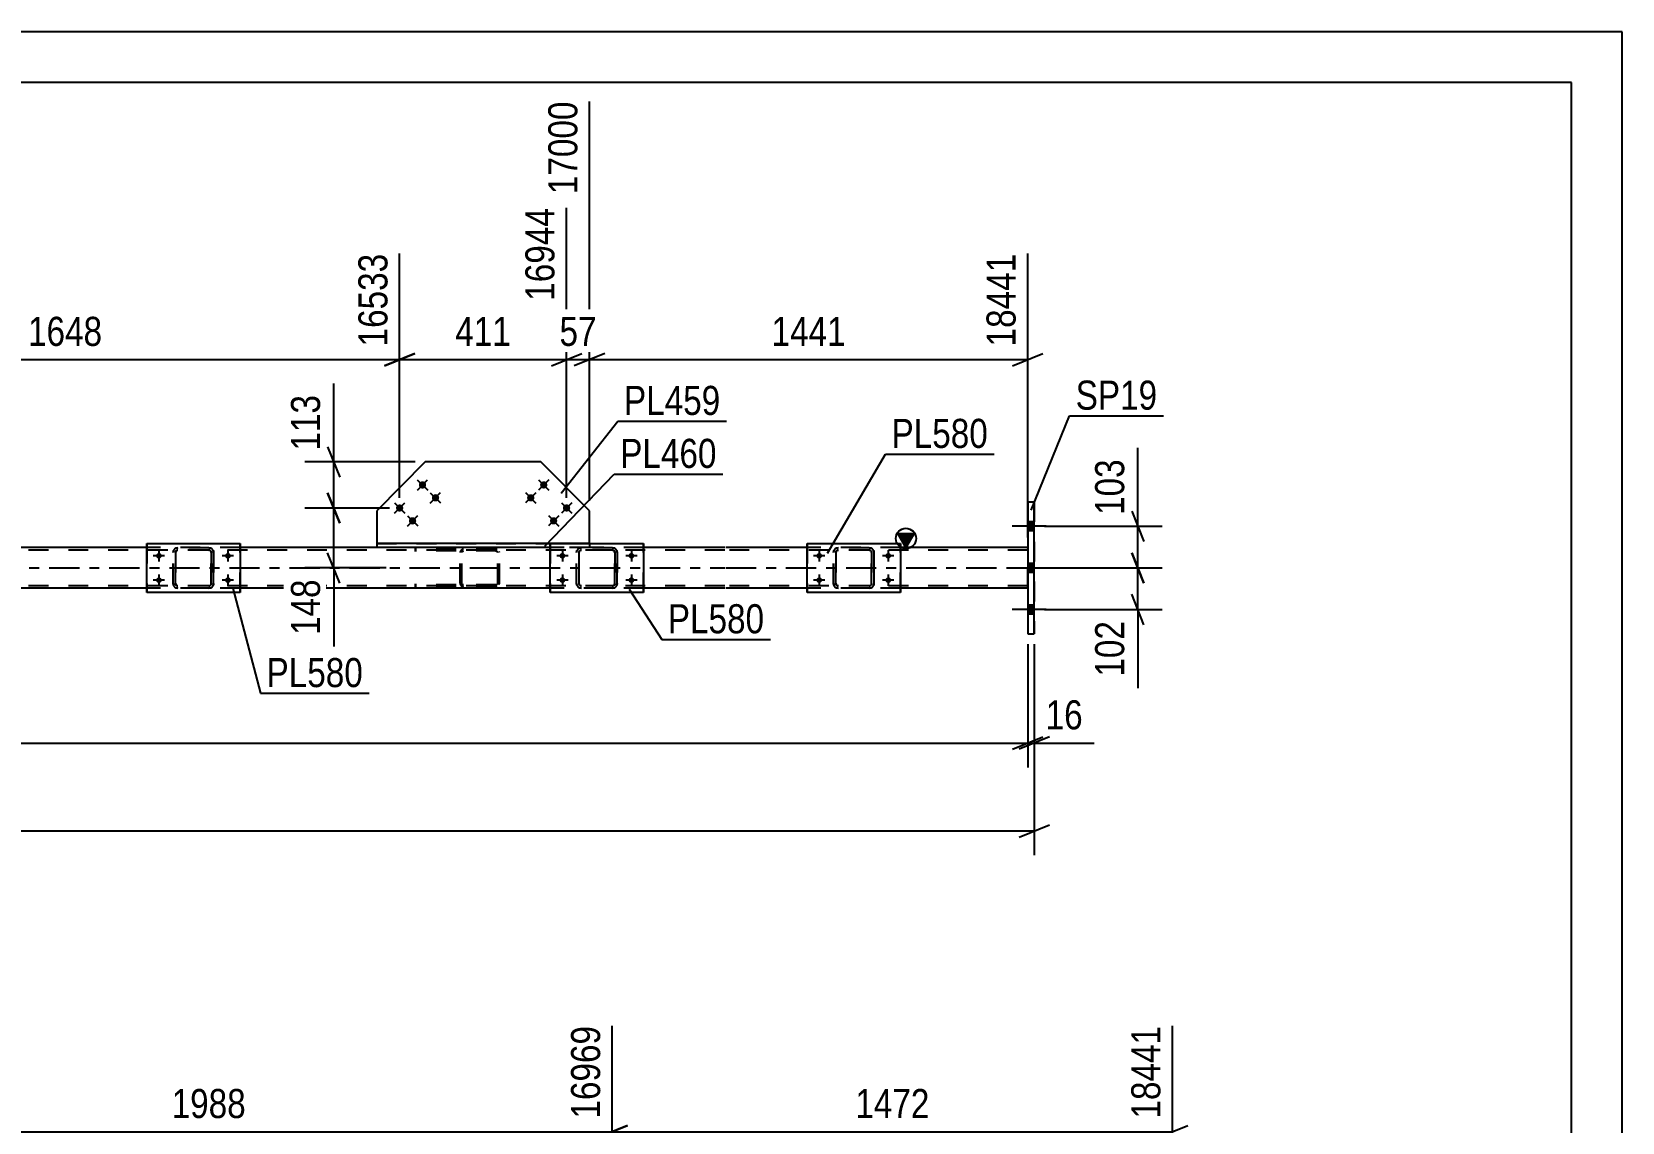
# Model space of a CAD drawing. Header units: millimetres. Extents: x 0 to 841, y 0 to 594.
# Drawn here: x 684.3 to 841, y 486.6 to 594 of the extents above; entities that cross this region are included whole.
import ezdxf

# ---------------------------------------------------------------- set-up
doc = ezdxf.new("R2010")
doc.units = ezdxf.units.MM
doc.linetypes.add('DXK_LINE_DOT2', pattern=[3.9198, 1.9599, -1.9599])
doc.linetypes.add('DXK_LINE_DOT3', pattern=[5.9187, 2.979, -0.9799, 0.9799, -0.9799])
doc.styles.add('Arial Narrow', font='ARIALN.TTF', dxfattribs={"height": 0.2})

# ---------------------------------------------------------------- blocks, each defined once
blk = doc.blocks.new('Unknown-570349097-1114 - 28277')
at = {"color": 5, "linetype": 'Continuous'}
for p, q in [((841, 594), (0, 594)), ((841, 0), (841, 594)), ((836, 589), (5, 589)), ((836, 5), (836, 589))]:
    blk.add_line(p, q, dxfattribs=at)
blk = doc.blocks.new('Part-570349097-2356 - 2282')
at = {"color": 2, "linetype": 'Continuous'}
for p, q in [((723.09, 551.63), (718.3, 546.8)), ((734.48, 551.63), (723.09, 551.63)), ((739.27, 546.8), (734.48, 551.63)), ((718.3, 546.8), (718.3, 543.59)), ((739.27, 543.59), (739.27, 546.8))]:
    blk.add_line(p, q, dxfattribs=at)
at = {"color": 7, "linetype": 'DXK_LINE_DOT2'}
blk.add_line((718.3, 543.59), (739.27, 543.59), dxfattribs=at)
blk = doc.blocks.new('Bolt-570349097-2296 - 2282')
at = {"linetype": 'Continuous'}
for points in [[(723.07, 549.62, -1), (722.56, 549.11, -1)], [(724.35, 548.35, -1), (723.84, 547.84, -1)], [(720.81, 547.35, -1), (720.31, 546.84, -1)], [(722.09, 546.08, -1), (721.58, 545.57, -1)]]:
    blk.add_hatch(color=1, dxfattribs=at).paths.add_polyline_path(points)
at = {"color": 1, "linetype": 'Continuous'}
for p, q in [((722.3, 549.87), (723.33, 548.86)), ((722.31, 548.85), (723.32, 549.87)), ((723.58, 547.58), (724.6, 548.61)), ((723.58, 548.6), (724.6, 547.59)), ((720.05, 547.6), (721.07, 546.59)), ((720.05, 546.58), (721.07, 547.6)), ((721.33, 545.31), (722.34, 546.34)), ((721.33, 546.33), (722.35, 545.32))]:
    blk.add_line(p, q, dxfattribs=at)
blk = doc.blocks.new('Bolt-570349097-2295 - 2282')
at = {"linetype": 'Continuous'}
for points in [[(696.56, 542.38), (696.57, 542.44), (696.59, 542.5), (696.62, 542.55), (696.66, 542.59), (696.7, 542.63), (696.76, 542.65), (696.82, 542.66), (696.87, 542.66), (696.93, 542.65), (696.98, 542.63), (697.03, 542.59), (697.07, 542.55), (697.1, 542.5), (697.12, 542.44), (697.12, 542.38), (697.12, 542.33), (697.1, 542.27), (697.07, 542.22), (697.03, 542.18), (696.98, 542.14), (696.93, 542.12), (696.87, 542.11), (696.82, 542.11), (696.76, 542.12), (696.7, 542.14), (696.66, 542.18), (696.62, 542.22), (696.59, 542.27), (696.57, 542.33)], [(703.36, 542.38), (703.37, 542.44), (703.39, 542.5), (703.42, 542.55), (703.46, 542.59), (703.5, 542.63), (703.56, 542.65), (703.62, 542.66), (703.67, 542.66), (703.73, 542.65), (703.78, 542.63), (703.83, 542.59), (703.87, 542.55), (703.9, 542.5), (703.92, 542.44), (703.92, 542.38), (703.92, 542.33), (703.9, 542.27), (703.87, 542.22), (703.83, 542.18), (703.78, 542.14), (703.73, 542.12), (703.67, 542.11), (703.62, 542.11), (703.56, 542.12), (703.5, 542.14), (703.46, 542.18), (703.42, 542.22), (703.39, 542.27), (703.37, 542.33)], [(696.56, 539.98), (696.57, 540.04), (696.59, 540.1), (696.62, 540.15), (696.66, 540.19), (696.7, 540.23), (696.76, 540.25), (696.82, 540.26), (696.87, 540.26), (696.93, 540.25), (696.98, 540.23), (697.03, 540.19), (697.07, 540.15), (697.1, 540.1), (697.12, 540.04), (697.12, 539.98), (697.12, 539.93), (697.1, 539.87), (697.07, 539.82), (697.03, 539.78), (696.98, 539.74), (696.93, 539.72), (696.87, 539.71), (696.82, 539.71), (696.76, 539.72), (696.7, 539.74), (696.66, 539.78), (696.62, 539.82), (696.59, 539.87), (696.57, 539.93)], [(703.36, 539.98), (703.37, 540.04), (703.39, 540.1), (703.42, 540.15), (703.46, 540.19), (703.5, 540.23), (703.56, 540.25), (703.62, 540.26), (703.67, 540.26), (703.73, 540.25), (703.78, 540.23), (703.83, 540.19), (703.87, 540.15), (703.9, 540.1), (703.92, 540.04), (703.92, 539.98), (703.92, 539.93), (703.9, 539.87), (703.87, 539.82), (703.83, 539.78), (703.78, 539.74), (703.73, 539.72), (703.67, 539.71), (703.62, 539.71), (703.56, 539.72), (703.5, 539.74), (703.46, 539.78), (703.42, 539.82), (703.39, 539.87), (703.37, 539.93)]]:
    blk.add_hatch(color=1, dxfattribs=at).paths.add_polyline_path(points)
at = {"color": 1, "linetype": 'Continuous'}
for p, q in [((697.4, 542.38), (696.28, 542.38)), ((696.84, 542.94), (696.84, 541.82)), ((704.2, 542.38), (703.08, 542.38)), ((703.64, 542.94), (703.64, 541.82)), ((696.84, 540.54), (696.84, 539.42)), ((703.64, 540.54), (703.64, 539.42)), ((697.4, 539.98), (696.28, 539.98)), ((704.2, 539.98), (703.08, 539.98))]:
    blk.add_line(p, q, dxfattribs=at)
blk = doc.blocks.new('Part-570349097-2422 - 2282')
at = {"color": 7, "linetype": 'DXK_LINE_DOT2'}
for p, q in [((737.99, 542.7), (738.03, 542.89)), ((737.99, 542.7), (738, 542.7)), ((737.99, 539.66), (737.99, 542.7)), ((738.03, 542.89), (738, 542.7)), ((738, 539.66), (738, 542.7)), ((738.25, 542.8), (738.23, 542.7)), ((738.24, 542.7), (738.23, 542.7)), ((738.23, 542.7), (738.23, 539.66)), ((738.24, 542.7), (738.25, 542.8)), ((738.24, 539.66), (738.24, 542.7)), ((738.25, 542.8), (738.31, 542.87)), ((738.3, 542.87), (738.25, 542.8)), ((738.29, 543.15), (738.47, 543.18)), ((738.48, 543.18), (738.29, 543.15)), ((738.38, 542.93), (738.3, 542.87)), ((738.31, 542.87), (738.38, 542.93)), ((738.38, 542.93), (738.48, 542.94)), ((738.47, 542.94), (738.38, 542.93)), ((741.52, 543.18), (738.47, 543.18)), ((741.52, 542.94), (738.47, 542.94)), ((741.51, 543.18), (741.7, 543.15)), ((741.61, 542.93), (741.51, 542.94)), ((741.7, 543.15), (741.52, 543.18)), ((741.52, 542.94), (741.61, 542.93)), ((741.61, 542.93), (741.69, 542.87)), ((741.68, 542.87), (741.61, 542.93)), ((741.74, 542.8), (741.68, 542.87)), ((741.69, 542.87), (741.74, 542.8)), ((741.74, 542.8), (741.76, 542.7)), ((741.75, 542.7), (741.74, 542.8)), ((741.76, 542.7), (741.75, 542.7)), ((741.75, 542.7), (741.75, 539.66)), ((741.76, 539.66), (741.76, 542.7)), ((741.96, 542.89), (741.99, 542.7)), ((742, 542.7), (741.96, 542.89)), ((742, 542.7), (741.99, 542.7)), ((741.99, 542.7), (741.99, 539.66)), ((742, 539.66), (742, 542.7)), ((738, 539.66), (737.99, 539.66)), ((738.03, 539.48), (737.99, 539.66)), ((738, 539.66), (738.03, 539.48)), ((738.23, 539.66), (738.24, 539.66)), ((738.23, 539.66), (738.25, 539.57)), ((738.25, 539.57), (738.24, 539.66)), ((738.31, 539.49), (738.25, 539.57)), ((738.25, 539.57), (738.3, 539.49)), ((738.47, 539.18), (738.29, 539.22)), ((738.29, 539.22), (738.48, 539.18)), ((738.3, 539.49), (738.38, 539.44)), ((738.38, 539.44), (738.31, 539.49)), ((738.48, 539.42), (738.38, 539.44)), ((738.38, 539.44), (738.47, 539.42)), ((741.52, 539.42), (738.47, 539.42)), ((741.52, 539.18), (738.47, 539.18)), ((741.51, 539.42), (741.61, 539.44)), ((741.7, 539.22), (741.51, 539.18)), ((741.61, 539.44), (741.52, 539.42)), ((741.52, 539.18), (741.7, 539.22)), ((741.69, 539.49), (741.61, 539.44)), ((741.61, 539.44), (741.68, 539.49)), ((741.68, 539.49), (741.74, 539.57)), ((741.74, 539.57), (741.69, 539.49)), ((741.76, 539.66), (741.74, 539.57)), ((741.74, 539.57), (741.75, 539.66)), ((741.75, 539.66), (741.76, 539.66)), ((741.99, 539.66), (741.96, 539.48)), ((741.96, 539.48), (742, 539.66)), ((741.99, 539.66), (742, 539.66))]:
    blk.add_line(p, q, dxfattribs=at)
at = {"color": 7, "linetype": 'DXK_LINE_DOT3'}
blk.add_line((740, 541.18), (739.99, 541.18), dxfattribs=at)
at = {"color": 7, "linetype": 'DXK_LINE_DOT2'}
for centre, start, end in [((738.47, 542.7), 112.5, 157.5), ((738.48, 542.7), 112.5, 157.5), ((741.51, 542.7), 22.5, 67.5), ((741.52, 542.7), 22.5, 67.5), ((738.47, 539.66), 202.5, 247.5), ((738.48, 539.66), 202.5, 247.5), ((741.51, 539.66), 292.5, 337.5), ((741.52, 539.66), 292.5, 337.5)]:
    blk.add_arc(centre, 0.48, start, end, dxfattribs=at)
blk = doc.blocks.new('Bolt-570349097-2309 - 2282')
at = {"linetype": 'Continuous'}
for points in [[(761.62, 542.38), (761.62, 542.44), (761.64, 542.5), (761.67, 542.55), (761.71, 542.59), (761.76, 542.63), (761.81, 542.65), (761.87, 542.66), (761.93, 542.66), (761.98, 542.65), (762.04, 542.63), (762.08, 542.59), (762.12, 542.55), (762.15, 542.5), (762.17, 542.44), (762.18, 542.38), (762.17, 542.33), (762.15, 542.27), (762.12, 542.22), (762.08, 542.18), (762.04, 542.14), (761.98, 542.12), (761.93, 542.11), (761.87, 542.11), (761.81, 542.12), (761.76, 542.14), (761.71, 542.18), (761.67, 542.22), (761.64, 542.27), (761.62, 542.33)], [(768.42, 542.38), (768.42, 542.44), (768.44, 542.5), (768.47, 542.55), (768.51, 542.59), (768.56, 542.63), (768.61, 542.65), (768.67, 542.66), (768.73, 542.66), (768.78, 542.65), (768.84, 542.63), (768.88, 542.59), (768.92, 542.55), (768.95, 542.5), (768.97, 542.44), (768.98, 542.38), (768.97, 542.33), (768.95, 542.27), (768.92, 542.22), (768.88, 542.18), (768.84, 542.14), (768.78, 542.12), (768.73, 542.11), (768.67, 542.11), (768.61, 542.12), (768.56, 542.14), (768.51, 542.18), (768.47, 542.22), (768.44, 542.27), (768.42, 542.33)], [(761.62, 539.98), (761.62, 540.04), (761.64, 540.1), (761.67, 540.15), (761.71, 540.19), (761.76, 540.23), (761.81, 540.25), (761.87, 540.26), (761.93, 540.26), (761.98, 540.25), (762.04, 540.23), (762.08, 540.19), (762.12, 540.15), (762.15, 540.1), (762.17, 540.04), (762.18, 539.98), (762.17, 539.93), (762.15, 539.87), (762.12, 539.82), (762.08, 539.78), (762.04, 539.74), (761.98, 539.72), (761.93, 539.71), (761.87, 539.71), (761.81, 539.72), (761.76, 539.74), (761.71, 539.78), (761.67, 539.82), (761.64, 539.87), (761.62, 539.93)], [(768.42, 539.98), (768.42, 540.04), (768.44, 540.1), (768.47, 540.15), (768.51, 540.19), (768.56, 540.23), (768.61, 540.25), (768.67, 540.26), (768.73, 540.26), (768.78, 540.25), (768.84, 540.23), (768.88, 540.19), (768.92, 540.15), (768.95, 540.1), (768.97, 540.04), (768.98, 539.98), (768.97, 539.93), (768.95, 539.87), (768.92, 539.82), (768.88, 539.78), (768.84, 539.74), (768.78, 539.72), (768.73, 539.71), (768.67, 539.71), (768.61, 539.72), (768.56, 539.74), (768.51, 539.78), (768.47, 539.82), (768.44, 539.87), (768.42, 539.93)]]:
    blk.add_hatch(color=1, dxfattribs=at).paths.add_polyline_path(points)
at = {"color": 1, "linetype": 'Continuous'}
for p, q in [((762.46, 542.38), (761.34, 542.38)), ((761.9, 542.94), (761.9, 541.82)), ((769.26, 542.38), (768.14, 542.38)), ((768.7, 542.94), (768.7, 541.82)), ((761.9, 540.54), (761.9, 539.42)), ((768.7, 540.54), (768.7, 539.42)), ((762.46, 539.98), (761.34, 539.98)), ((769.26, 539.98), (768.14, 539.98))]:
    blk.add_line(p, q, dxfattribs=at)
blk = doc.blocks.new('Bolt-570349097-2307 - 2282')
at = {"linetype": 'Continuous'}
for points in [[(733.73, 547.84, -1), (733.22, 548.35, -1)], [(735.01, 549.11, -1), (734.5, 549.62, -1)], [(737.26, 546.84, -1), (736.75, 547.35, -1)], [(735.98, 545.57, -1), (735.48, 546.08, -1)]]:
    blk.add_hatch(color=1, dxfattribs=at).paths.add_polyline_path(points)
at = {"color": 1, "linetype": 'Continuous'}
for p, q in [((733.99, 548.6), (732.96, 547.59)), ((732.97, 548.61), (733.98, 547.58)), ((735.26, 549.87), (734.24, 548.86)), ((734.24, 549.87), (735.26, 548.85)), ((737.52, 547.6), (736.5, 546.59)), ((736.5, 547.6), (737.51, 546.58)), ((735.22, 546.34), (736.24, 545.31)), ((736.24, 546.33), (735.22, 545.32))]:
    blk.add_line(p, q, dxfattribs=at)
blk = doc.blocks.new('Bolt-570349097-2308 - 2282')
at = {"linetype": 'Continuous'}
for points in [[(736.32, 542.38), (736.32, 542.44), (736.34, 542.5), (736.37, 542.55), (736.41, 542.59), (736.46, 542.63), (736.51, 542.65), (736.57, 542.66), (736.63, 542.66), (736.68, 542.65), (736.74, 542.63), (736.78, 542.59), (736.82, 542.55), (736.85, 542.5), (736.87, 542.44), (736.88, 542.38), (736.87, 542.33), (736.85, 542.27), (736.82, 542.22), (736.78, 542.18), (736.74, 542.14), (736.68, 542.12), (736.63, 542.11), (736.57, 542.11), (736.51, 542.12), (736.46, 542.14), (736.41, 542.18), (736.37, 542.22), (736.34, 542.27), (736.32, 542.33)], [(743.12, 542.38), (743.12, 542.44), (743.14, 542.5), (743.17, 542.55), (743.21, 542.59), (743.26, 542.63), (743.31, 542.65), (743.37, 542.66), (743.43, 542.66), (743.48, 542.65), (743.54, 542.63), (743.58, 542.59), (743.62, 542.55), (743.65, 542.5), (743.67, 542.44), (743.68, 542.38), (743.67, 542.33), (743.65, 542.27), (743.62, 542.22), (743.58, 542.18), (743.54, 542.14), (743.48, 542.12), (743.43, 542.11), (743.37, 542.11), (743.31, 542.12), (743.26, 542.14), (743.21, 542.18), (743.17, 542.22), (743.14, 542.27), (743.12, 542.33)], [(736.32, 539.98), (736.32, 540.04), (736.34, 540.1), (736.37, 540.15), (736.41, 540.19), (736.46, 540.23), (736.51, 540.25), (736.57, 540.26), (736.63, 540.26), (736.68, 540.25), (736.74, 540.23), (736.78, 540.19), (736.82, 540.15), (736.85, 540.1), (736.87, 540.04), (736.88, 539.98), (736.87, 539.93), (736.85, 539.87), (736.82, 539.82), (736.78, 539.78), (736.74, 539.74), (736.68, 539.72), (736.63, 539.71), (736.57, 539.71), (736.51, 539.72), (736.46, 539.74), (736.41, 539.78), (736.37, 539.82), (736.34, 539.87), (736.32, 539.93)], [(743.12, 539.98), (743.12, 540.04), (743.14, 540.1), (743.17, 540.15), (743.21, 540.19), (743.26, 540.23), (743.31, 540.25), (743.37, 540.26), (743.43, 540.26), (743.48, 540.25), (743.54, 540.23), (743.58, 540.19), (743.62, 540.15), (743.65, 540.1), (743.67, 540.04), (743.68, 539.98), (743.67, 539.93), (743.65, 539.87), (743.62, 539.82), (743.58, 539.78), (743.54, 539.74), (743.48, 539.72), (743.43, 539.71), (743.37, 539.71), (743.31, 539.72), (743.26, 539.74), (743.21, 539.78), (743.17, 539.82), (743.14, 539.87), (743.12, 539.93)]]:
    blk.add_hatch(color=1, dxfattribs=at).paths.add_polyline_path(points)
at = {"color": 1, "linetype": 'Continuous'}
for p, q in [((737.16, 542.38), (736.04, 542.38)), ((736.6, 542.94), (736.6, 541.82)), ((743.96, 542.38), (742.84, 542.38)), ((743.4, 542.94), (743.4, 541.82)), ((736.6, 540.54), (736.6, 539.42)), ((743.4, 540.54), (743.4, 539.42)), ((737.16, 539.98), (736.04, 539.98)), ((743.96, 539.98), (742.84, 539.98))]:
    blk.add_line(p, q, dxfattribs=at)
blk = doc.blocks.new('Bolt-570349097-2332 - 2282')
at = {"linetype": 'Continuous'}
for points in [[(783.08, 544.85), (783.08, 545.73), (782.44, 545.73), (782.44, 544.85)], [(783.08, 544.85), (783.08, 545.73), (782.44, 545.73), (782.44, 544.85)], [(783.08, 544.85), (783.08, 545.73), (782.44, 545.73), (782.44, 544.85)], [(783.08, 540.73), (783.08, 541.61), (782.44, 541.61), (782.44, 540.73)], [(783.08, 540.73), (783.08, 541.61), (782.44, 541.61), (782.44, 540.73)], [(783.08, 536.65), (783.08, 537.53), (782.44, 537.53), (782.44, 536.65)], [(783.08, 536.65), (783.08, 537.53), (782.44, 537.53), (782.44, 536.65)], [(783.08, 536.65), (783.08, 537.53), (782.44, 537.53), (782.44, 536.65)]]:
    blk.add_hatch(color=1, dxfattribs=at).paths.add_polyline_path(points)
at = {"color": 1, "linetype": 'Continuous'}
for p, q in [((784.24, 545.29), (780.92, 545.29)), ((784.24, 545.29), (780.92, 545.29)), ((784.24, 545.29), (780.92, 545.29)), ((783.08, 545.73), (782.44, 545.73)), ((783.08, 545.73), (782.44, 545.73)), ((783.08, 545.73), (782.44, 545.73)), ((783.08, 544.85), (782.44, 544.85)), ((783.08, 544.85), (782.44, 544.85)), ((783.08, 544.85), (782.44, 544.85)), ((784.24, 541.17), (780.92, 541.17)), ((784.24, 541.17), (780.92, 541.17)), ((783.08, 541.61), (782.44, 541.61)), ((783.08, 541.61), (782.44, 541.61)), ((783.08, 540.73), (782.44, 540.73)), ((783.08, 540.73), (782.44, 540.73)), ((783.08, 537.53), (782.44, 537.53)), ((783.08, 537.53), (782.44, 537.53)), ((783.08, 537.53), (782.44, 537.53)), ((784.24, 537.09), (780.92, 537.09)), ((784.24, 537.09), (780.92, 537.09)), ((784.24, 537.09), (780.92, 537.09)), ((783.08, 536.65), (782.44, 536.65)), ((783.08, 536.65), (782.44, 536.65)), ((783.08, 536.65), (782.44, 536.65))]:
    blk.add_line(p, q, dxfattribs=at)
blk = doc.blocks.new('Part-570349097-2421 - 2282')
at = {"color": 2, "linetype": 'Continuous'}
for p, q in [((735.4, 538.78), (735.4, 543.58)), ((735.4, 543.58), (735.4, 543.58)), ((735.4, 543.58), (744.6, 543.58)), ((744.6, 543.58), (744.6, 538.78)), ((735.4, 538.78), (735.4, 538.78)), ((744.6, 538.78), (735.4, 538.78))]:
    blk.add_line(p, q, dxfattribs=at)
at = {"color": 7, "linetype": 'DXK_LINE_DOT2'}
for p, q in [((735.4, 543.58), (735.4, 538.78)), ((735.4, 543.58), (735.4, 543.58)), ((744.6, 538.78), (744.6, 543.58)), ((735.4, 538.78), (735.4, 538.78))]:
    blk.add_line(p, q, dxfattribs=at)
blk = doc.blocks.new('Part-570349097-2524 - 2282')
at = {"color": 2, "linetype": 'Continuous'}
for p, q in [((718.3, 543.59), (718.3, 543.19)), ((739.27, 543.59), (718.3, 543.59)), ((735.4, 543.19), (718.3, 543.19)), ((739.27, 543.59), (739.27, 543.58))]:
    blk.add_line(p, q, dxfattribs=at)
at = {"color": 7, "linetype": 'DXK_LINE_DOT2'}
for p, q in [((739.27, 543.19), (735.4, 543.19)), ((739.27, 543.58), (739.27, 543.19))]:
    blk.add_line(p, q, dxfattribs=at)
blk = doc.blocks.new('Part-570349097-2570 - 2282')
at = {"color": 2, "linetype": 'Continuous'}
for p, q in [((695.64, 538.78), (695.64, 543.58)), ((695.64, 543.58), (695.64, 543.58)), ((695.64, 543.58), (704.84, 543.58)), ((704.84, 543.58), (704.84, 538.78)), ((695.64, 538.78), (695.64, 538.78)), ((704.84, 538.78), (695.64, 538.78))]:
    blk.add_line(p, q, dxfattribs=at)
at = {"color": 7, "linetype": 'DXK_LINE_DOT2'}
for p, q in [((695.64, 543.58), (695.64, 538.78)), ((695.64, 543.58), (695.64, 543.58)), ((704.84, 538.78), (704.84, 543.58)), ((695.64, 538.78), (695.64, 538.78))]:
    blk.add_line(p, q, dxfattribs=at)
blk = doc.blocks.new('Part-570349097-2572 - 2282')
at = {"color": 2, "linetype": 'Continuous'}
for p, q in [((760.7, 538.78), (760.7, 543.58)), ((760.7, 543.58), (760.7, 543.58)), ((760.7, 543.58), (769.9, 543.58)), ((769.9, 543.58), (769.9, 538.78)), ((760.7, 538.78), (760.7, 538.78)), ((769.9, 538.78), (760.7, 538.78))]:
    blk.add_line(p, q, dxfattribs=at)
at = {"color": 7, "linetype": 'DXK_LINE_DOT2'}
for p, q in [((760.7, 543.58), (760.7, 538.78)), ((760.7, 543.58), (760.7, 543.58)), ((769.9, 538.78), (769.9, 543.58)), ((760.7, 538.78), (760.7, 538.78))]:
    blk.add_line(p, q, dxfattribs=at)
blk = doc.blocks.new('Part-570349097-2577 - 2282')
at = {"color": 2, "linetype": 'Continuous'}
for p, q in [((782.44, 547.69), (782.44, 547.69)), ((782.44, 547.69), (783.08, 547.69)), ((782.44, 547.69), (782.44, 534.69)), ((783.08, 534.69), (783.08, 547.69)), ((782.44, 534.69), (782.44, 534.69)), ((782.44, 534.69), (783.08, 534.69))]:
    blk.add_line(p, q, dxfattribs=at)
at = {"color": 7, "linetype": 'DXK_LINE_DOT2'}
for p, q in [((782.44, 547.69), (782.44, 534.69)), ((783.08, 547.69), (783.08, 547.69)), ((783.08, 547.69), (783.08, 534.69)), ((783.08, 534.69), (783.08, 534.69))]:
    blk.add_line(p, q, dxfattribs=at)
blk = doc.blocks.new('Part-570349097-2594 - 2282')
at = {"linetype": 'Continuous'}
blk.add_hatch(color=2, dxfattribs=at).paths.add_polyline_path([(770.44, 543.19), (769.64, 544.59), (771.24, 544.59)])
at = {"color": 2, "linetype": 'Continuous'}
for p, q in [((770.44, 543.19), (769.64, 544.59)), ((769.64, 544.59), (771.24, 544.59)), ((771.24, 544.59), (770.44, 543.19)), ((695.64, 543.19), (665.09, 543.19)), ((718.3, 543.19), (704.84, 543.19)), ((752.6, 543.19), (744.6, 543.19)), ((760.7, 543.19), (752.7, 543.19)), ((782.44, 543.19), (769.9, 543.19)), ((695.64, 539.19), (665.09, 539.19)), ((735.4, 539.19), (704.84, 539.19)), ((752.6, 539.19), (744.6, 539.19)), ((760.7, 539.19), (752.7, 539.19)), ((782.44, 539.19), (769.9, 539.19))]:
    blk.add_line(p, q, dxfattribs=at)
at = {"color": 7, "linetype": 'DXK_LINE_DOT2'}
for p, q in [((752.6, 542.95), (76.41, 542.95)), ((704.84, 543.19), (695.64, 543.19)), ((744.6, 543.19), (718.3, 543.19)), ((782.44, 542.95), (752.7, 542.95)), ((769.9, 543.19), (760.7, 543.19)), ((782.44, 539.19), (782.44, 543.19)), ((782.44, 543.19), (782.44, 543.19)), ((782.44, 543.19), (782.44, 539.19)), ((782.44, 543.19), (782.44, 543.19)), ((782.44, 542.95), (782.44, 542.95)), ((752.6, 539.43), (76.41, 539.43)), ((704.84, 539.19), (695.64, 539.19)), ((744.6, 539.19), (735.4, 539.19)), ((782.44, 539.43), (752.7, 539.43)), ((769.9, 539.19), (760.7, 539.19)), ((782.44, 539.43), (782.44, 539.43)), ((782.44, 539.19), (782.44, 539.19)), ((782.44, 539.19), (782.44, 539.19))]:
    blk.add_line(p, q, dxfattribs=at)
at = {"color": 7, "linetype": 'DXK_LINE_DOT3'}
for p, q in [((76.41, 541.19), (752.6, 541.19)), ((752.7, 541.19), (782.44, 541.19))]:
    blk.add_line(p, q, dxfattribs=at)
at = {"color": 2, "linetype": 'Continuous'}
blk.add_circle((770.44, 544.09), 1, dxfattribs=at)
blk = doc.blocks.new('Part-570349097-2595 - 2282')
at = {"color": 7, "linetype": 'DXK_LINE_DOT2'}
for p, q in [((730.05, 543.02), (722.03, 543.02)), ((730.05, 542.86), (722.03, 542.86)), ((726.54, 542.8), (726.52, 542.7)), ((726.52, 539.68), (726.52, 542.7)), ((726.54, 542.82), (726.54, 542.8)), ((726.68, 542.7), (726.7, 542.76)), ((726.68, 539.68), (726.68, 542.7)), ((726.7, 542.76), (726.73, 542.81)), ((726.85, 543.02), (726.72, 542.99)), ((726.73, 542.81), (726.79, 542.84)), ((726.79, 542.84), (726.85, 542.86)), ((730.18, 542.99), (730.05, 543.02)), ((730.05, 542.86), (730.11, 542.84)), ((730.11, 542.84), (730.17, 542.81)), ((730.17, 542.81), (730.2, 542.76)), ((730.2, 542.76), (730.22, 542.7)), ((730.22, 539.68), (730.22, 542.7)), ((730.36, 542.8), (730.36, 542.82)), ((730.39, 542.7), (730.36, 542.8)), ((730.39, 539.68), (730.39, 542.7)), ((730.05, 539.52), (722.03, 539.52)), ((730.05, 539.36), (722.03, 539.36)), ((726.52, 539.68), (726.54, 539.55)), ((726.7, 539.61), (726.68, 539.68)), ((726.73, 539.56), (726.7, 539.61)), ((726.72, 539.38), (726.85, 539.36)), ((726.79, 539.53), (726.73, 539.56)), ((726.85, 539.52), (726.79, 539.53)), ((730.11, 539.53), (730.05, 539.52)), ((730.05, 539.36), (730.18, 539.38)), ((730.17, 539.56), (730.11, 539.53)), ((730.2, 539.61), (730.17, 539.56)), ((730.22, 539.68), (730.2, 539.61)), ((730.36, 539.55), (730.39, 539.68))]:
    blk.add_line(p, q, dxfattribs=at)
for centre, start, end in [((726.84, 542.68), 110.9291, 155.8657), ((726.84, 539.69), 204.1343, 249.0709)]:
    blk.add_arc(centre, 0.33, start, end, dxfattribs=at)
blk = doc.blocks.new('Part-570349097-2619 - 2282')
at = {"color": 7, "linetype": 'DXK_LINE_DOT2'}
for p, q in [((698.24, 542.7), (698.28, 542.89)), ((698.28, 542.89), (698.24, 542.7)), ((698.24, 539.66), (698.24, 542.7)), ((698.24, 542.7), (698.24, 542.7)), ((698.24, 539.66), (698.24, 542.7)), ((698.48, 542.7), (698.5, 542.8)), ((698.5, 542.8), (698.48, 542.7)), ((698.48, 539.66), (698.48, 542.7)), ((698.48, 542.7), (698.48, 542.7)), ((698.48, 542.7), (698.48, 539.66)), ((698.5, 542.8), (698.55, 542.87)), ((698.55, 542.87), (698.5, 542.8)), ((698.54, 543.15), (698.72, 543.18)), ((698.72, 543.18), (698.54, 543.15)), ((698.55, 542.87), (698.63, 542.93)), ((698.63, 542.93), (698.55, 542.87)), ((698.63, 542.93), (698.72, 542.94)), ((698.72, 542.94), (698.63, 542.93)), ((701.76, 543.18), (698.72, 543.18)), ((701.76, 542.94), (698.72, 542.94)), ((701.76, 543.18), (701.95, 543.15)), ((701.95, 543.15), (701.76, 543.18)), ((701.76, 542.94), (701.86, 542.93)), ((701.85, 542.93), (701.76, 542.94)), ((701.93, 542.87), (701.85, 542.93)), ((701.86, 542.93), (701.93, 542.87)), ((701.93, 542.87), (701.99, 542.8)), ((701.98, 542.8), (701.93, 542.87)), ((702, 542.7), (701.98, 542.8)), ((701.99, 542.8), (702, 542.7)), ((702, 539.66), (702, 542.7)), ((702, 542.7), (702, 542.7)), ((702, 542.7), (702, 539.66)), ((702.21, 542.89), (702.24, 542.7)), ((702.24, 542.7), (702.21, 542.89)), ((702.24, 539.66), (702.24, 542.7)), ((702.24, 542.7), (702.24, 542.7)), ((702.24, 542.7), (702.24, 539.66)), ((698.24, 539.66), (698.24, 539.66)), ((698.28, 539.48), (698.24, 539.66)), ((698.24, 539.66), (698.28, 539.48)), ((698.48, 539.66), (698.48, 539.66)), ((698.5, 539.57), (698.48, 539.66)), ((698.48, 539.66), (698.5, 539.57)), ((698.55, 539.49), (698.5, 539.57)), ((698.5, 539.57), (698.55, 539.49)), ((698.72, 539.18), (698.54, 539.22)), ((698.54, 539.22), (698.72, 539.18)), ((698.63, 539.44), (698.55, 539.49)), ((698.55, 539.49), (698.63, 539.44)), ((698.72, 539.42), (698.63, 539.44)), ((698.63, 539.44), (698.72, 539.42)), ((701.76, 539.42), (698.72, 539.42)), ((701.76, 539.18), (698.72, 539.18)), ((701.86, 539.44), (701.76, 539.42)), ((701.76, 539.42), (701.85, 539.44)), ((701.95, 539.22), (701.76, 539.18)), ((701.76, 539.18), (701.95, 539.22)), ((701.85, 539.44), (701.93, 539.49)), ((701.93, 539.49), (701.86, 539.44)), ((701.99, 539.57), (701.93, 539.49)), ((701.93, 539.49), (701.98, 539.57)), ((701.98, 539.57), (702, 539.66)), ((702, 539.66), (701.99, 539.57)), ((702, 539.66), (702, 539.66)), ((702.24, 539.66), (702.21, 539.48)), ((702.21, 539.48), (702.24, 539.66)), ((702.24, 539.66), (702.24, 539.66))]:
    blk.add_line(p, q, dxfattribs=at)
at = {"color": 7, "linetype": 'DXK_LINE_DOT3'}
blk.add_line((700.25, 541.18), (700.24, 541.18), dxfattribs=at)
at = {"color": 7, "linetype": 'DXK_LINE_DOT2'}
for centre, start, end in [((698.72, 542.7), 112.5, 157.5), ((698.72, 542.7), 112.5, 157.5), ((701.76, 542.7), 22.5, 67.5), ((701.76, 542.7), 22.5, 67.5), ((698.72, 539.66), 202.5, 247.5), ((698.72, 539.66), 202.5, 247.5), ((701.76, 539.66), 292.5, 337.5), ((701.76, 539.66), 292.5, 337.5)]:
    blk.add_arc(centre, 0.48, start, end, dxfattribs=at)
blk = doc.blocks.new('Part-570349097-2620 - 2282')
at = {"color": 7, "linetype": 'DXK_LINE_DOT2'}
for p, q in [((763.29, 542.7), (763.33, 542.89)), ((763.29, 542.7), (763.3, 542.7)), ((763.29, 539.66), (763.29, 542.7)), ((763.33, 542.89), (763.3, 542.7)), ((763.3, 539.66), (763.3, 542.7)), ((763.55, 542.8), (763.53, 542.7)), ((763.54, 542.7), (763.53, 542.7)), ((763.53, 542.7), (763.53, 539.66)), ((763.54, 542.7), (763.55, 542.8)), ((763.54, 539.66), (763.54, 542.7)), ((763.55, 542.8), (763.61, 542.87)), ((763.6, 542.87), (763.55, 542.8)), ((763.59, 543.15), (763.77, 543.18)), ((763.78, 543.18), (763.59, 543.15)), ((763.68, 542.93), (763.6, 542.87)), ((763.61, 542.87), (763.68, 542.93)), ((763.68, 542.93), (763.78, 542.94)), ((763.77, 542.94), (763.68, 542.93)), ((766.82, 543.18), (763.77, 543.18)), ((766.82, 542.94), (763.77, 542.94)), ((766.81, 543.18), (767, 543.15)), ((766.91, 542.93), (766.81, 542.94)), ((767, 543.15), (766.82, 543.18)), ((766.82, 542.94), (766.91, 542.93)), ((766.91, 542.93), (766.99, 542.87)), ((766.98, 542.87), (766.91, 542.93)), ((767.04, 542.8), (766.98, 542.87)), ((766.99, 542.87), (767.04, 542.8)), ((767.04, 542.8), (767.06, 542.7)), ((767.05, 542.7), (767.04, 542.8)), ((767.06, 542.7), (767.05, 542.7)), ((767.05, 542.7), (767.05, 539.66)), ((767.06, 539.66), (767.06, 542.7)), ((767.26, 542.89), (767.29, 542.7)), ((767.3, 542.7), (767.26, 542.89)), ((767.3, 542.7), (767.29, 542.7)), ((767.29, 542.7), (767.29, 539.66)), ((767.3, 539.66), (767.3, 542.7)), ((763.3, 539.66), (763.29, 539.66)), ((763.33, 539.48), (763.29, 539.66)), ((763.3, 539.66), (763.33, 539.48)), ((763.53, 539.66), (763.54, 539.66)), ((763.53, 539.66), (763.55, 539.57)), ((763.55, 539.57), (763.54, 539.66)), ((763.61, 539.49), (763.55, 539.57)), ((763.55, 539.57), (763.6, 539.49)), ((763.77, 539.18), (763.59, 539.22)), ((763.59, 539.22), (763.78, 539.18)), ((763.6, 539.49), (763.68, 539.44)), ((763.68, 539.44), (763.61, 539.49)), ((763.78, 539.42), (763.68, 539.44)), ((763.68, 539.44), (763.77, 539.42)), ((766.82, 539.42), (763.77, 539.42)), ((766.82, 539.18), (763.77, 539.18)), ((766.81, 539.42), (766.91, 539.44)), ((767, 539.22), (766.81, 539.18)), ((766.91, 539.44), (766.82, 539.42)), ((766.82, 539.18), (767, 539.22)), ((766.99, 539.49), (766.91, 539.44)), ((766.91, 539.44), (766.98, 539.49)), ((766.98, 539.49), (767.04, 539.57)), ((767.04, 539.57), (766.99, 539.49)), ((767.06, 539.66), (767.04, 539.57)), ((767.04, 539.57), (767.05, 539.66)), ((767.05, 539.66), (767.06, 539.66)), ((767.29, 539.66), (767.26, 539.48)), ((767.26, 539.48), (767.3, 539.66)), ((767.29, 539.66), (767.3, 539.66))]:
    blk.add_line(p, q, dxfattribs=at)
at = {"color": 7, "linetype": 'DXK_LINE_DOT3'}
blk.add_line((765.3, 541.18), (765.29, 541.18), dxfattribs=at)
at = {"color": 7, "linetype": 'DXK_LINE_DOT2'}
for centre, start, end in [((763.77, 542.7), 112.5, 157.5), ((763.78, 542.7), 112.5, 157.5), ((766.81, 542.7), 22.5, 67.5), ((766.82, 542.7), 22.5, 67.5), ((763.77, 539.66), 202.5, 247.5), ((763.78, 539.66), 202.5, 247.5), ((766.81, 539.66), 292.5, 337.5), ((766.82, 539.66), 292.5, 337.5)]:
    blk.add_arc(centre, 0.48, start, end, dxfattribs=at)
blk = doc.blocks.new('StraightDimension-570349097-3339 - 2282')
at = {"color": 7, "linetype": 'Continuous'}
for p, q in [((783.08, 533.69), (783.08, 512.88)), ((781.58, 514.68), (784.58, 515.88)), ((61.12, 515.28), (783.08, 515.28))]:
    blk.add_line(p, q, dxfattribs=at)
blk = doc.blocks.new('StraightDimension-570349097-20366 - 2282')
at = {"color": 7, "linetype": 'Continuous'}
for p, q in [((784.08, 545.29), (795.69, 545.29)), ((792.69, 546.79), (793.89, 543.79)), ((793.29, 541.19), (793.29, 545.29)), ((793.89, 539.69), (792.69, 542.69)), ((784.08, 541.19), (795.69, 541.19))]:
    blk.add_line(p, q, dxfattribs=at)
at = {"color": 0}
blk.add_wipeout([(792.54, 552.5), (788.34, 552.5), (788.34, 545.81), (792.54, 545.81)], dxfattribs=at)
at = {"color": 7, "linetype": 'Continuous'}
blk.add_line((793.29, 545.29), (793.29, 553.02), dxfattribs=at)
blk.add_line((793.29, 545.29), (793.29, 553.02), dxfattribs=at)
at = {"color": 3, "style": 'Arial Narrow'}
blk.add_text('103', height=2.863, rotation=90.0002, dxfattribs=at).set_placement((791.94, 546.41))
blk = doc.blocks.new('StraightDimension-570349097-10144 - 2282')
at = {"color": 7, "linetype": 'Continuous'}
for p, q in [((782.44, 533.69), (782.44, 521.54)), ((783.08, 533.69), (783.08, 521.54)), ((780.94, 523.34), (783.94, 524.54)), ((784.58, 524.54), (781.58, 523.34)), ((782.44, 523.94), (783.08, 523.94))]:
    blk.add_line(p, q, dxfattribs=at)
at = {"color": 0}
blk.add_wipeout([(788.46, 524.69), (788.46, 528.89), (783.6, 528.89), (783.6, 524.69)], dxfattribs=at)
at = {"color": 7, "linetype": 'Continuous'}
blk.add_line((783.08, 523.94), (788.99, 523.94), dxfattribs=at)
blk.add_line((783.08, 523.94), (788.99, 523.94), dxfattribs=at)
at = {"color": 3, "style": 'Arial Narrow'}
blk.add_text('16', height=2.863, dxfattribs=at).set_placement((784.2, 525.29))
blk = doc.blocks.new('StraightDimension-570349097-19638 - 2282')
at = {"color": 7, "linetype": 'Continuous'}
for p, q in [((737.01, 548.09), (737.01, 576.65)), ((720.56, 548.09), (720.56, 572.15)), ((722.06, 562.31), (719.06, 561.11)), ((720.56, 561.71), (737.01, 561.71)), ((735.51, 561.11), (738.51, 562.31))]:
    blk.add_line(p, q, dxfattribs=at)
at = {"color": 0}
blk.add_wipeout([(732.13, 562.46), (732.13, 566.66), (725.44, 566.66), (725.44, 562.46)], dxfattribs=at)
at = {"color": 3, "style": 'Arial Narrow'}
blk.add_text('411', height=2.863, dxfattribs=at).set_placement((726.04, 563.06))
at = {"color": 0, "linetype": 'Continuous'}
blk.add_wipeout([(736.41, 577.25), (732.21, 577.25), (732.21, 566.91), (736.41, 566.91)], dxfattribs=at)
at = {"color": 3, "linetype": 'Continuous', "style": 'Arial Narrow'}
blk.add_text('16944', height=2.863, rotation=90.0002, dxfattribs=at).set_placement((735.81, 567.51))
blk = doc.blocks.new('StraightDimension-570349097-19639 - 2282')
at = {"color": 7, "linetype": 'Continuous'}
for p, q in [((654.66, 547.8), (654.66, 587.15)), ((720.56, 548.09), (720.56, 572.15)), ((656.16, 562.31), (653.16, 561.11)), ((654.66, 561.71), (720.56, 561.71)), ((719.06, 561.11), (722.06, 562.31))]:
    blk.add_line(p, q, dxfattribs=at)
at = {"color": 0, "linetype": 'Continuous'}
blk.add_wipeout([(719.96, 572.75), (715.76, 572.75), (715.76, 562.41), (719.96, 562.41)], dxfattribs=at)
at = {"color": 0}
blk.add_wipeout([(691.87, 562.46), (691.87, 566.66), (683.35, 566.66), (683.35, 562.46)], dxfattribs=at)
at = {"color": 3, "linetype": 'Continuous', "style": 'Arial Narrow'}
blk.add_text('16533', height=2.863, rotation=90.0002, dxfattribs=at).set_placement((719.36, 563.01))
at = {"color": 3, "style": 'Arial Narrow'}
blk.add_text('1648', height=2.863, dxfattribs=at).set_placement((683.95, 563.06))
blk = doc.blocks.new('StraightDimension-570349097-10145 - 2282')
at = {"color": 7, "linetype": 'Continuous'}
for p, q in [((782.44, 533.69), (782.44, 521.54)), ((61.76, 523.94), (782.44, 523.94)), ((780.94, 523.34), (783.94, 524.54))]:
    blk.add_line(p, q, dxfattribs=at)
blk = doc.blocks.new('StraightDimension-570349097-19636 - 2282')
at = {"color": 7, "linetype": 'Continuous'}
for p, q in [((739.27, 547.8), (739.27, 587.15)), ((782.44, 544.19), (782.44, 572.15)), ((740.77, 562.31), (737.77, 561.11)), ((739.27, 561.71), (782.44, 561.71)), ((780.94, 561.11), (783.94, 562.31))]:
    blk.add_line(p, q, dxfattribs=at)
at = {"color": 0, "linetype": 'Continuous'}
blk.add_wipeout([(781.84, 572.75), (777.64, 572.75), (777.64, 562.41), (781.84, 562.41)], dxfattribs=at)
at = {"color": 0}
blk.add_wipeout([(765.11, 562.46), (765.11, 566.66), (756.6, 566.66), (756.6, 562.46)], dxfattribs=at)
at = {"color": 3, "linetype": 'Continuous', "style": 'Arial Narrow'}
blk.add_text('18441', height=2.863, rotation=90.0002, dxfattribs=at).set_placement((781.24, 563.01))
at = {"color": 3, "style": 'Arial Narrow'}
blk.add_text('1441', height=2.863, dxfattribs=at).set_placement((757.2, 563.06))
blk = doc.blocks.new('StraightDimension-570349097-19637 - 2282')
at = {"color": 7, "linetype": 'Continuous'}
for p, q in [((739.27, 547.8), (739.27, 587.15)), ((737.01, 548.09), (737.01, 576.65)), ((735.51, 561.11), (738.51, 562.31)), ((737.01, 561.71), (739.27, 561.71)), ((740.77, 562.31), (737.77, 561.11))]:
    blk.add_line(p, q, dxfattribs=at)
at = {"color": 0, "linetype": 'Continuous'}
blk.add_wipeout([(738.67, 587.75), (734.47, 587.75), (734.47, 577.41), (738.67, 577.41)], dxfattribs=at)
at = {"color": 0}
blk.add_wipeout([(740.57, 562.46), (740.57, 566.66), (735.71, 566.66), (735.71, 562.46)], dxfattribs=at)
at = {"color": 3, "linetype": 'Continuous', "style": 'Arial Narrow'}
blk.add_text('17000', height=2.863, rotation=90.0002, dxfattribs=at).set_placement((738.07, 578.01))
at = {"color": 3, "style": 'Arial Narrow'}
blk.add_text('57', height=2.863, dxfattribs=at).set_placement((736.31, 563.06))
blk = doc.blocks.new('StraightDimension-570349097-20367 - 2282')
at = {"color": 7, "linetype": 'Continuous'}
for p, q in [((792.69, 542.69), (793.89, 539.69)), ((784.08, 541.19), (795.69, 541.19)), ((793.29, 537.09), (793.29, 541.19)), ((793.89, 535.59), (792.69, 538.59)), ((784.08, 537.09), (795.69, 537.09))]:
    blk.add_line(p, q, dxfattribs=at)
at = {"color": 0}
blk.add_wipeout([(792.54, 536.56), (788.34, 536.56), (788.34, 529.88), (792.54, 529.88)], dxfattribs=at)
at = {"color": 7, "linetype": 'Continuous'}
blk.add_line((793.29, 537.09), (793.29, 529.35), dxfattribs=at)
blk.add_line((793.29, 537.09), (793.29, 529.35), dxfattribs=at)
at = {"color": 3, "style": 'Arial Narrow'}
blk.add_text('102', height=2.863, rotation=90.0002, dxfattribs=at).set_placement((791.94, 530.48))
blk = doc.blocks.new('StraightDimension-570349097-29016 - 2282')
at = {"color": 7, "linetype": 'Continuous'}
for p, q in [((713.47, 553.13), (714.67, 550.13)), ((722.09, 551.63), (711.22, 551.63)), ((714.07, 547.09), (714.07, 551.63)), ((714.67, 545.59), (713.47, 548.59)), ((719.56, 547.09), (711.22, 547.09))]:
    blk.add_line(p, q, dxfattribs=at)
at = {"color": 0}
blk.add_wipeout([(713.32, 558.84), (709.12, 558.84), (709.12, 552.15), (713.32, 552.15)], dxfattribs=at)
at = {"color": 7, "linetype": 'Continuous'}
blk.add_line((714.07, 551.63), (714.07, 559.36), dxfattribs=at)
blk.add_line((714.07, 551.63), (714.07, 559.36), dxfattribs=at)
at = {"color": 3, "style": 'Arial Narrow'}
blk.add_text('113', height=2.863, rotation=90.0002, dxfattribs=at).set_placement((712.72, 552.75))
blk = doc.blocks.new('StraightDimension-570349097-29017 - 2282')
at = {"color": 7, "linetype": 'Continuous'}
for p, q in [((713.47, 548.59), (714.67, 545.59)), ((719.56, 547.09), (711.22, 547.09)), ((714.07, 541.19), (714.07, 547.09)), ((714.67, 539.69), (713.47, 542.69)), ((719.25, 541.19), (711.22, 541.19))]:
    blk.add_line(p, q, dxfattribs=at)
at = {"color": 0}
blk.add_wipeout([(713.32, 540.66), (709.12, 540.66), (709.12, 533.98), (713.32, 533.98)], dxfattribs=at)
at = {"color": 7, "linetype": 'Continuous'}
blk.add_line((714.07, 541.19), (714.07, 533.45), dxfattribs=at)
blk.add_line((714.07, 541.19), (714.07, 533.45), dxfattribs=at)
at = {"color": 3, "style": 'Arial Narrow'}
blk.add_text('148', height=2.863, rotation=90.0002, dxfattribs=at).set_placement((712.72, 534.58))
blk = doc.blocks.new('StraightDimension-570349097-21203 - 5549')
at = {"color": 7, "linetype": 'Continuous'}
for p, q in [((741.51, 459.91), (741.51, 496.09)), ((796.7, 445.08), (796.7, 496.09)), ((743.01, 486.25), (740.01, 485.05)), ((795.2, 485.05), (798.2, 486.25)), ((741.51, 485.65), (796.7, 485.65))]:
    blk.add_line(p, q, dxfattribs=at)
at = {"color": 0, "linetype": 'Continuous'}
blk.add_wipeout([(796.1, 496.69), (791.9, 496.69), (791.9, 486.35), (796.1, 486.35)], dxfattribs=at)
at = {"color": 0}
blk.add_wipeout([(773.36, 486.4), (773.36, 490.6), (764.85, 490.6), (764.85, 486.4)], dxfattribs=at)
at = {"color": 3, "linetype": 'Continuous', "style": 'Arial Narrow'}
blk.add_text('18441', height=2.863, rotation=90.0002, dxfattribs=at).set_placement((795.5, 486.95))
at = {"color": 3, "style": 'Arial Narrow'}
blk.add_text('1472', height=2.863, dxfattribs=at).set_placement((765.45, 487))
blk = doc.blocks.new('StraightDimension-570349097-21204 - 5549')
at = {"color": 7, "linetype": 'Continuous'}
for p, q in [((662.01, 459.91), (662.01, 496.09)), ((741.51, 459.91), (741.51, 496.09)), ((663.51, 486.25), (660.51, 485.05)), ((740.01, 485.05), (743.01, 486.25)), ((662.01, 485.65), (741.51, 485.65))]:
    blk.add_line(p, q, dxfattribs=at)
at = {"color": 0, "linetype": 'Continuous'}
blk.add_wipeout([(740.91, 496.69), (736.71, 496.69), (736.71, 486.35), (740.91, 486.35)], dxfattribs=at)
at = {"color": 0}
blk.add_wipeout([(706.01, 486.4), (706.01, 490.6), (697.5, 490.6), (697.5, 486.4)], dxfattribs=at)
at = {"color": 3, "linetype": 'Continuous', "style": 'Arial Narrow'}
blk.add_text('16969', height=2.863, rotation=90.0002, dxfattribs=at).set_placement((740.31, 486.95))
at = {"color": 3, "style": 'Arial Narrow'}
blk.add_text('1988', height=2.863, dxfattribs=at).set_placement((698.1, 487))
blk = doc.blocks.new('Mark-570349097-20356 - 2282')
at = {"color": 0}
blk.add_wipeout([(795.2, 556.78), (795.2, 559.78), (787.16, 559.78), (787.16, 556.78)], dxfattribs=at)
blk.add_wipeout([(795.2, 556.78), (795.2, 559.78), (787.16, 559.78), (787.16, 556.78)], dxfattribs=at)
at = {"color": 30, "linetype": 'Continuous'}
for p, q in [((782.78, 546.87), (786.56, 556.18)), ((786.56, 556.18), (795.8, 556.18))]:
    blk.add_line(p, q, dxfattribs=at)
at = {"color": 3, "style": 'Arial Narrow'}
blk.add_text('SP19', height=2.863, dxfattribs=at).set_placement((787.16, 556.78))
blk = doc.blocks.new('Mark-570349097-2352 - 2282')
at = {"color": 0}
blk.add_wipeout([(752.17, 556.26), (752.17, 559.26), (742.66, 559.26), (742.66, 556.26)], dxfattribs=at)
blk.add_wipeout([(752.17, 556.26), (752.17, 559.26), (742.66, 559.26), (742.66, 556.26)], dxfattribs=at)
at = {"color": 30, "linetype": 'Continuous'}
for p, q in [((736.48, 548.56), (742.06, 555.66)), ((742.06, 555.66), (752.77, 555.66))]:
    blk.add_line(p, q, dxfattribs=at)
at = {"color": 3, "style": 'Arial Narrow'}
blk.add_text('PL459', height=2.863, dxfattribs=at).set_placement((742.66, 556.26))
blk = doc.blocks.new('Mark-570349097-2417 - 2282')
at = {"color": 0}
blk.add_wipeout([(756.48, 534.75), (756.48, 537.75), (746.98, 537.75), (746.98, 534.75)], dxfattribs=at)
blk.add_wipeout([(756.48, 534.75), (756.48, 537.75), (746.98, 537.75), (746.98, 534.75)], dxfattribs=at)
at = {"color": 30, "linetype": 'Continuous'}
for p, q in [((743.16, 539.09), (746.38, 534.15)), ((746.38, 534.15), (757.08, 534.15))]:
    blk.add_line(p, q, dxfattribs=at)
at = {"color": 3, "style": 'Arial Narrow'}
blk.add_text('PL580', height=2.863, dxfattribs=at).set_placement((746.98, 534.75))
blk = doc.blocks.new('Mark-570349097-2520 - 2282')
at = {"color": 0}
blk.add_wipeout([(751.8, 551.04), (751.8, 554.04), (742.29, 554.04), (742.29, 551.04)], dxfattribs=at)
blk.add_wipeout([(751.8, 551.04), (751.8, 554.04), (742.29, 554.04), (742.29, 551.04)], dxfattribs=at)
at = {"color": 30, "linetype": 'Continuous'}
for p, q in [((734.85, 543.34), (741.69, 550.44)), ((741.69, 550.44), (752.4, 550.44))]:
    blk.add_line(p, q, dxfattribs=at)
at = {"color": 3, "style": 'Arial Narrow'}
blk.add_text('PL460', height=2.863, dxfattribs=at).set_placement((742.29, 551.04))
blk = doc.blocks.new('Mark-570349097-19584 - 2282')
at = {"color": 0}
blk.add_wipeout([(778.53, 553.01), (778.53, 556.01), (769.02, 556.01), (769.02, 553.01)], dxfattribs=at)
blk.add_wipeout([(778.53, 553.01), (778.53, 556.01), (769.02, 556.01), (769.02, 553.01)], dxfattribs=at)
at = {"color": 30, "linetype": 'Continuous'}
for p, q in [((762.7, 542.65), (768.42, 552.41)), ((768.42, 552.41), (779.13, 552.41))]:
    blk.add_line(p, q, dxfattribs=at)
at = {"color": 3, "style": 'Arial Narrow'}
blk.add_text('PL580', height=2.863, dxfattribs=at).set_placement((769.02, 553.01))
blk = doc.blocks.new('Mark-570349097-19607 - 2282')
at = {"color": 0}
blk.add_wipeout([(716.95, 529.45), (716.95, 532.45), (707.45, 532.45), (707.45, 529.45)], dxfattribs=at)
blk.add_wipeout([(716.95, 529.45), (716.95, 532.45), (707.45, 532.45), (707.45, 529.45)], dxfattribs=at)
at = {"color": 30, "linetype": 'Continuous'}
for p, q in [((704.14, 539.19), (706.85, 528.85)), ((706.85, 528.85), (717.55, 528.85))]:
    blk.add_line(p, q, dxfattribs=at)
at = {"color": 3, "style": 'Arial Narrow'}
blk.add_text('PL580', height=2.863, dxfattribs=at).set_placement((707.45, 529.45))

msp = doc.modelspace()

# ---------------------------------------------------------------- block references
for name in ['Unknown-570349097-1114 - 28277', 'Part-570349097-2356 - 2282', 'Bolt-570349097-2296 - 2282', 'Bolt-570349097-2307 - 2282', 'Part-570349097-2577 - 2282', 'Bolt-570349097-2332 - 2282', 'Part-570349097-2594 - 2282', 'Part-570349097-2570 - 2282', 'Bolt-570349097-2295 - 2282', 'Part-570349097-2619 - 2282', 'Part-570349097-2524 - 2282', 'Part-570349097-2595 - 2282', 'Part-570349097-2421 - 2282', 'Bolt-570349097-2308 - 2282', 'Part-570349097-2422 - 2282', 'Part-570349097-2572 - 2282', 'Bolt-570349097-2309 - 2282', 'Part-570349097-2620 - 2282']:
    msp.add_blockref(name, (0, 0))

# ---------------------------------------------------------------- next in the draw order: block references
for name in ['StraightDimension-570349097-19638 - 2282', 'StraightDimension-570349097-20366 - 2282', 'StraightDimension-570349097-3339 - 2282', 'StraightDimension-570349097-21203 - 5549']:
    msp.add_blockref(name, (0, 0))

# ---------------------------------------------------------------- next in the draw order: block references
for name in ['StraightDimension-570349097-19639 - 2282', 'StraightDimension-570349097-19636 - 2282', 'StraightDimension-570349097-10144 - 2282', 'StraightDimension-570349097-21204 - 5549']:
    msp.add_blockref(name, (0, 0))

# ---------------------------------------------------------------- next in the draw order: block references
for name in ['StraightDimension-570349097-19637 - 2282', 'StraightDimension-570349097-29016 - 2282', 'Mark-570349097-20356 - 2282', 'Mark-570349097-19584 - 2282', 'StraightDimension-570349097-10145 - 2282']:
    msp.add_blockref(name, (0, 0))

# ---------------------------------------------------------------- next in the draw order: block references
for name in ['Mark-570349097-2352 - 2282', 'StraightDimension-570349097-29017 - 2282', 'StraightDimension-570349097-20367 - 2282', 'Mark-570349097-2417 - 2282']:
    msp.add_blockref(name, (0, 0))

# ---------------------------------------------------------------- next in the draw order: block references
for name in ['Mark-570349097-2520 - 2282', 'Mark-570349097-19607 - 2282']:
    msp.add_blockref(name, (0, 0))

doc.saveas('drawing.dxf')
